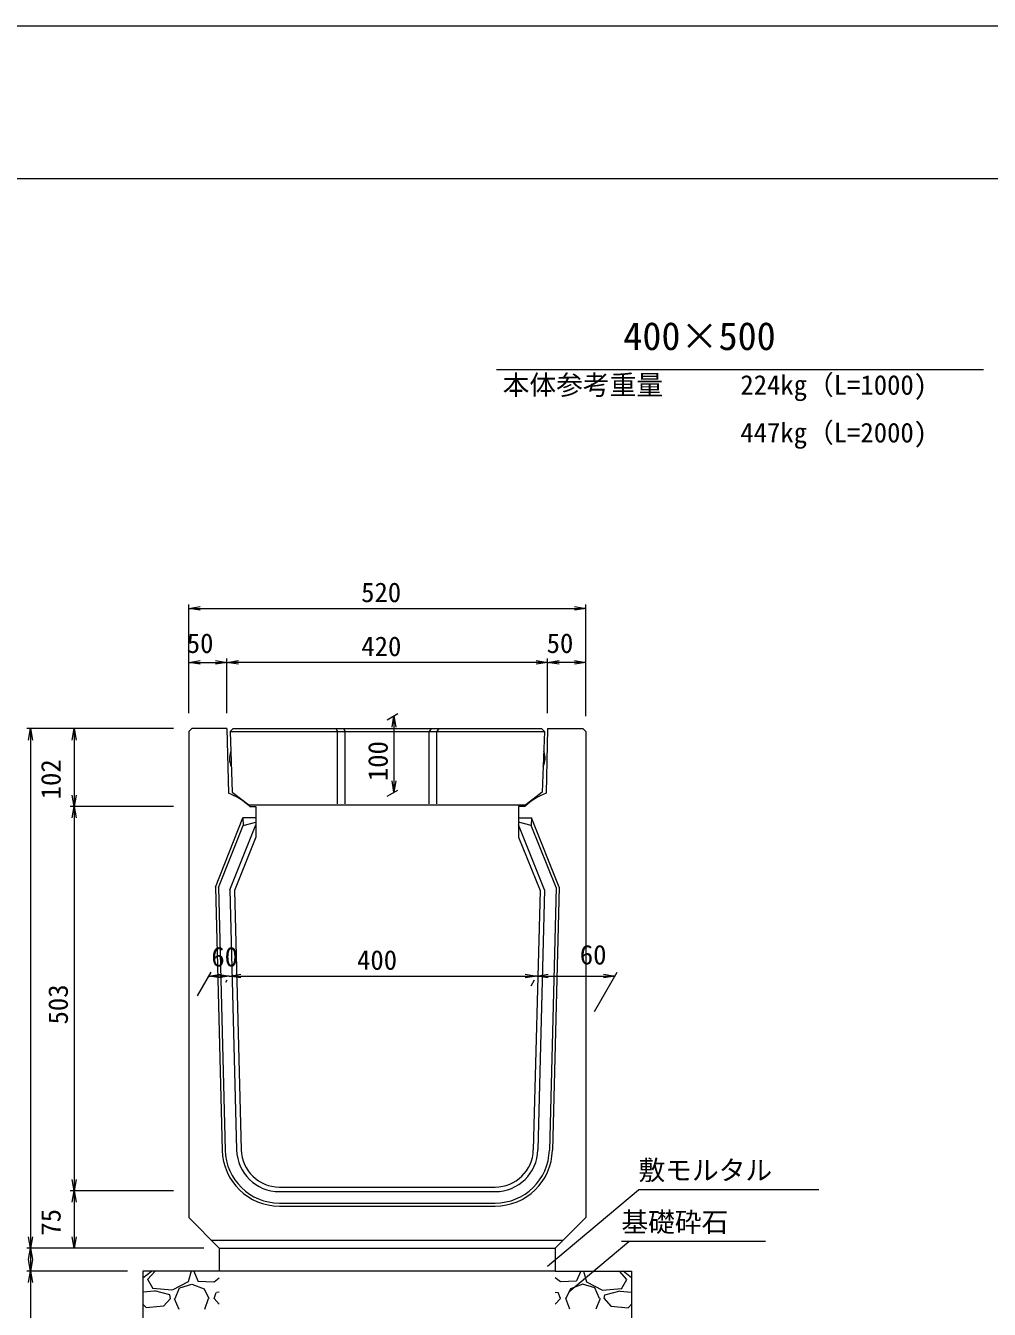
# Model space of a CAD drawing. Units: millimetres on the paper. Extents: x -5 to 836, y -1 to 593.
# Drawn here: x 421.1 to 547.3, y 424.9 to 592.9 of the extents above; entities that cross this region are included whole.
import ezdxf
from ezdxf.enums import TextEntityAlignment as Align

# ---------------------------------------------------------------- set-up
doc = ezdxf.new("R2010")
doc.units = ezdxf.units.MM
for name, color, linetype, lineweight in [('0_2', 7, 'Continuous', 18), ('D-STR-DIM（寸法）', 7, 'Continuous', 18), ('D-STR-HTXT（旗揚げ）', 7, 'Continuous', 18), ('D-STR-STR1（構造物）', 7, 'Continuous', 18), ('D-STR-STRn（構造物）', 7, 'Continuous', 18), ('D-STR（構造物外形線）', 1, 'Continuous', 18), ('D-TTL(外枠）', 2, 'Continuous', 18), ('DEFPOINTS_3', 8, 'Continuous', 18)]:
    doc.layers.add(name, color=color, linetype=linetype, lineweight=lineweight)
doc.layers.add('D-STR-TXT（文字）', color=7, linetype='Continuous')
doc.layers.add('D-TTL-TXT（文字）', color=7, linetype='Continuous')
doc.styles.add('ＭＳ ゴシック', font='')
doc.styles.get('ＭＳ ゴシック').set_extended_font_data('MS Gothic')

msp = doc.modelspace()

# ---------------------------------------------------------------- linework, layer by layer
at = {"layer": '0_2'}
for p, q in [((442.467, 516.655), (443.967, 516.905)), ((443.967, 516.405), (442.467, 516.655)), ((492.967, 516.905), (494.467, 516.655)), ((494.467, 516.655), (492.967, 516.405)), ((442.467, 509.594), (443.967, 509.844)), ((443.967, 509.344), (442.467, 509.594)), ((445.967, 509.844), (447.467, 509.594)), ((447.467, 509.594), (445.967, 509.344)), ((447.467, 509.594), (448.967, 509.844)), ((448.967, 509.344), (447.467, 509.594)), ((487.967, 509.844), (489.467, 509.594)), ((489.467, 509.594), (487.967, 509.344)), ((489.467, 509.594), (490.967, 509.844)), ((490.967, 509.344), (489.467, 509.594)), ((492.967, 509.844), (494.467, 509.594)), ((494.467, 509.594), (492.967, 509.344)), ((469.098, 501.097), (469.348, 502.597)), ((469.348, 502.597), (469.598, 501.097)), ((421.508, 499.431), (421.758, 500.931)), ((421.758, 500.931), (422.008, 499.431)), ((427.217, 499.431), (427.467, 500.931)), ((427.467, 500.931), (427.717, 499.431)), ((469.348, 492.597), (469.098, 494.097)), ((469.598, 494.097), (469.348, 492.597)), ((427.467, 490.731), (427.217, 492.231)), ((427.717, 492.231), (427.467, 490.731)), ((427.217, 489.231), (427.467, 490.731)), ((427.467, 490.731), (427.717, 489.231)), ((445.126, 468.537), (446.626, 468.787)), ((446.278, 468.787), (447.778, 468.537)), ((447.778, 468.537), (449.278, 468.787)), ((486.531, 468.787), (488.031, 468.537)), ((488.031, 468.537), (489.531, 468.787)), ((496.787, 468.787), (498.287, 468.537)), ((446.626, 468.287), (445.126, 468.537)), ((447.778, 468.537), (446.278, 468.287)), ((449.278, 468.287), (447.778, 468.537)), ((488.031, 468.537), (486.531, 468.287)), ((489.531, 468.287), (488.031, 468.537)), ((498.287, 468.537), (496.787, 468.287)), ((427.467, 440.431), (427.217, 441.931)), ((427.717, 441.931), (427.467, 440.431)), ((427.217, 438.931), (427.467, 440.431)), ((427.467, 440.431), (427.717, 438.931)), ((421.758, 432.931), (421.508, 434.431)), ((422.008, 434.431), (421.758, 432.931)), ((427.467, 432.931), (427.217, 434.431)), ((427.717, 434.431), (427.467, 432.931)), ((421.508, 431.431), (421.758, 432.931)), ((421.758, 432.931), (422.008, 431.431)), ((421.758, 429.931), (421.508, 431.431)), ((422.008, 431.431), (421.758, 429.931)), ((421.508, 428.431), (421.758, 429.931)), ((421.758, 429.931), (422.008, 428.431))]:
    msp.add_line(p, q, dxfattribs=at)
at = {"layer": '0_2', "color": 9}
for p, q in [((442.467, 516.655), (442.667, 516.655)), ((494.467, 516.655), (494.267, 516.655)), ((442.467, 509.594), (442.667, 509.594)), ((447.467, 509.594), (447.267, 509.594)), ((447.467, 509.594), (447.667, 509.594)), ((489.467, 509.594), (489.267, 509.594)), ((489.467, 509.594), (489.667, 509.594)), ((494.467, 509.594), (494.267, 509.594)), ((469.348, 502.597), (469.348, 502.397)), ((421.758, 500.931), (421.758, 500.731)), ((427.467, 500.931), (427.467, 500.731)), ((469.348, 492.597), (469.348, 492.797)), ((427.467, 490.731), (427.467, 490.931)), ((427.467, 490.731), (427.467, 490.531)), ((445.126, 468.537), (445.326, 468.537)), ((447.778, 468.537), (447.578, 468.537)), ((447.778, 468.537), (447.978, 468.537)), ((488.031, 468.537), (487.831, 468.537)), ((488.031, 468.537), (488.231, 468.537)), ((498.287, 468.537), (498.087, 468.537)), ((427.467, 440.431), (427.467, 440.631)), ((427.467, 440.431), (427.467, 440.231)), ((421.758, 432.931), (421.758, 433.131)), ((421.758, 432.931), (421.758, 432.731)), ((427.467, 432.931), (427.467, 433.131)), ((421.758, 429.931), (421.758, 430.131)), ((421.758, 429.931), (421.758, 429.731))]:
    msp.add_line(p, q, dxfattribs=at)
at = {"layer": 'D-STR-DIM（寸法）'}
for p, q in [((442.467, 502.931), (442.467, 517.155)), ((442.667, 516.655), (494.267, 516.655)), ((494.467, 502.531), (494.467, 517.155)), ((442.467, 502.931), (442.467, 510.094)), ((442.667, 509.594), (447.267, 509.594)), ((447.467, 502.931), (447.467, 510.094)), ((447.467, 502.931), (447.467, 510.094)), ((489.267, 509.594), (447.667, 509.594)), ((489.467, 502.931), (489.467, 510.094)), ((489.467, 502.931), (489.467, 510.094)), ((494.267, 509.594), (489.667, 509.594)), ((494.467, 502.531), (494.467, 510.094)), ((468.463, 502.086), (469.848, 502.886)), ((469.348, 502.397), (469.348, 492.797)), ((440.467, 500.931), (421.258, 500.931)), ((421.758, 500.731), (421.758, 433.131)), ((440.467, 500.931), (426.967, 500.931)), ((427.467, 500.731), (427.467, 490.931)), ((468.463, 492.086), (469.848, 492.886)), ((440.467, 490.731), (426.967, 490.731)), ((440.467, 490.731), (426.967, 490.731)), ((427.467, 490.531), (427.467, 440.631)), ((443.622, 465.931), (445.415, 469.037)), ((495.622, 463.92), (498.576, 469.037)), ((447.578, 468.537), (445.326, 468.537)), ((447.312, 467.731), (447.489, 468.037)), ((447.312, 467.731), (447.489, 468.037)), ((447.978, 468.537), (487.831, 468.537)), ((487.305, 467.279), (487.742, 468.037)), ((487.305, 467.279), (487.742, 468.037)), ((488.231, 468.537), (498.087, 468.537)), ((440.467, 440.431), (426.967, 440.431)), ((440.467, 440.431), (426.967, 440.431)), ((427.467, 440.231), (427.467, 433.131)), ((444.467, 432.931), (421.258, 432.931)), ((444.467, 432.931), (421.258, 432.931)), ((421.758, 432.731), (421.758, 430.131)), ((444.467, 432.931), (426.967, 432.931)), ((434.467, 429.931), (421.258, 429.931)), ((434.467, 429.931), (421.258, 429.931)), ((421.758, 429.731), (421.758, 420.131))]:
    msp.add_line(p, q, dxfattribs=at)
at = {"layer": 'D-STR-HTXT（旗揚げ）'}
for p, q in [((482.751, 547.916), (546.534, 547.916)), ((489.447, 430.565), (501.365, 440.577)), ((524.963, 440.577), (501.365, 440.577)), ((492.254, 427.194), (500.119, 433.787)), ((517.983, 433.787), (499.119, 433.787))]:
    msp.add_line(p, q, dxfattribs=at)
at = {"layer": 'D-STR-STR1（構造物）'}
for p, q in [((445.955, 480.181), (449.574, 489.231)), ((451.267, 489.231), (449.574, 489.231)), ((449.574, 489.231), (449.605, 488.231)), ((485.667, 489.231), (487.36, 489.231)), ((487.36, 489.231), (487.329, 488.231)), ((490.979, 480.181), (487.36, 489.231)), ((446.357, 480.109), (449.605, 488.231)), ((447.864, 479.839), (451.267, 488.347)), ((449.605, 488.231), (451.267, 488.689)), ((487.329, 488.231), (485.667, 488.689)), ((489.07, 479.839), (485.667, 488.347)), ((490.578, 480.109), (487.329, 488.231)), ((445.955, 480.181), (446.842, 445.738)), ((446.357, 480.109), (447.242, 445.748)), ((447.864, 479.839), (448.742, 445.787)), ((489.07, 479.839), (488.192, 445.787)), ((490.578, 480.109), (489.692, 445.748)), ((490.979, 480.181), (490.092, 445.738)), ((454.34, 440.331), (482.594, 440.331)), ((454.34, 438.831), (482.594, 438.831)), ((454.34, 438.431), (482.594, 438.431))]:
    msp.add_line(p, q, dxfattribs=at)
for centre, radius, start, end in [((454.34, 445.931), 7.5, 181.47636, 269.99998), ((454.34, 445.931), 7.1, 181.47636, 269.99998), ((454.34, 445.931), 5.6, 181.47636, 269.99998), ((482.594, 445.931), 5.6, 269.99998, 358.52362), ((482.594, 445.931), 7.1, 269.99998, 358.52362), ((482.594, 445.931), 7.5, 269.99998, 358.52362)]:
    msp.add_arc(centre, radius, start, end, dxfattribs=at)
at = {"layer": 'D-STR-STRn（構造物）'}
for p, q in [((446.467, 432.931), (446.467, 429.931)), ((490.467, 432.931), (490.467, 429.931)), ((446.467, 429.931), (436.467, 429.931)), ((436.467, 429.931), (436.467, 419.931)), ((436.467, 429.061), (437.593, 429.931)), ((437.084, 428.827), (438.078, 429.931)), ((437.804, 427.621), (437.104, 428.821)), ((442.389, 428.519), (440.289, 427.419)), ((442.788, 429.926), (442.388, 428.526)), ((443.128, 429.931), (443.668, 428.65)), ((443.678, 428.621), (445.778, 428.521)), ((445.785, 428.534), (446.467, 429.061)), ((490.467, 429.931), (446.467, 429.931)), ((490.467, 429.931), (500.467, 429.931)), ((491.149, 428.534), (490.467, 429.061)), ((493.256, 428.621), (491.156, 428.521)), ((493.806, 429.931), (493.266, 428.65)), ((494.146, 429.926), (494.546, 428.526)), ((494.545, 428.519), (496.645, 427.419)), ((499.85, 428.827), (498.856, 429.931)), ((499.13, 427.621), (499.83, 428.821)), ((500.467, 429.061), (499.341, 429.931)), ((500.467, 429.931), (500.467, 419.931)), ((437.993, 427.315), (436.467, 427.154)), ((440.278, 427.447), (437.778, 427.647)), ((439.981, 426.832), (437.981, 427.332)), ((440.085, 426.32), (439.985, 426.82)), ((440.682, 426.326), (441.282, 427.726)), ((441.285, 427.726), (442.885, 428.226)), ((442.881, 428.226), (444.481, 427.626)), ((444.486, 427.624), (445.086, 426.324)), ((445.782, 426.329), (446.082, 427.129)), ((446.467, 427.154), (446.093, 427.115)), ((490.467, 427.154), (490.841, 427.115)), ((491.152, 426.329), (490.852, 427.129)), ((492.448, 427.624), (491.848, 426.324)), ((494.053, 428.226), (492.453, 427.626)), ((495.649, 427.726), (494.049, 428.226)), ((496.252, 426.326), (495.652, 427.726)), ((496.656, 427.447), (499.156, 427.647)), ((496.849, 426.32), (496.949, 426.82)), ((496.953, 426.832), (498.953, 427.332)), ((498.941, 427.315), (500.467, 427.154)), ((436.881, 425.159), (436.467, 425.611)), ((439.177, 425.333), (436.877, 425.133)), ((440.084, 426.327), (439.184, 425.327)), ((440.576, 426.329), (441.176, 424.929)), ((444.581, 424.931), (445.081, 426.331)), ((446.467, 425.611), (445.781, 426.359)), ((490.467, 425.611), (491.153, 426.359)), ((492.353, 424.931), (491.853, 426.331)), ((496.358, 426.329), (495.758, 424.929)), ((496.85, 426.327), (497.75, 425.327)), ((497.757, 425.333), (500.057, 425.133)), ((500.053, 425.159), (500.467, 425.611))]:
    msp.add_line(p, q, dxfattribs=at)
at = {"layer": 'D-STR（構造物外形線）'}
for p, q in [((442.467, 500.531), (442.867, 500.931)), ((447.467, 500.931), (442.867, 500.931)), ((447.467, 500.931), (447.669, 492.467)), ((447.881, 500.531), (448.281, 500.931)), ((448.281, 500.931), (488.653, 500.931)), ((489.053, 500.531), (488.653, 500.931)), ((489.467, 500.931), (489.265, 492.467)), ((489.467, 500.931), (494.067, 500.931)), ((494.467, 500.531), (494.067, 500.931)), ((442.467, 500.531), (442.467, 436.931)), ((447.881, 500.531), (448.163, 492.607)), ((489.053, 500.531), (488.771, 492.607)), ((494.467, 500.531), (494.467, 436.931)), ((448.163, 492.607), (450.342, 490.931)), ((488.771, 492.607), (486.592, 490.931)), ((450.342, 490.931), (486.592, 490.931)), ((450.467, 490.731), (451.267, 490.731)), ((451.267, 490.731), (451.267, 486.731)), ((486.467, 490.731), (485.667, 490.731)), ((485.667, 490.731), (485.667, 486.731)), ((451.267, 486.731), (448.467, 479.731)), ((485.667, 486.731), (488.467, 479.731)), ((448.467, 479.731), (449.342, 445.794)), ((488.467, 479.731), (487.592, 445.794)), ((454.34, 440.931), (482.594, 440.931)), ((442.467, 436.931), (446.467, 432.931)), ((494.467, 436.931), (490.467, 432.931)), ((491.467, 433.931), (445.467, 433.931)), ((446.467, 432.931), (490.467, 432.931))]:
    msp.add_line(p, q, dxfattribs=at)
at = {"layer": 'D-STR（構造物外形線）', "color": 7}
for p, q in [((461.726, 500.931), (461.967, 500.531)), ((462.726, 500.931), (462.967, 500.531)), ((474.209, 500.931), (473.967, 500.531)), ((475.209, 500.931), (474.967, 500.531)), ((447.881, 500.531), (489.05, 500.531)), ((461.967, 491.081), (461.967, 500.531)), ((462.967, 491.081), (462.967, 500.531)), ((473.967, 491.081), (473.967, 500.531)), ((474.967, 491.081), (474.967, 500.531))]:
    msp.add_line(p, q, dxfattribs=at)
for centre, start, end in [((450.308, 497.013), 158.96112, 205.10895), ((486.626, 497.013), 334.89105, 21.03888)]:
    msp.add_arc(centre, 2.5, start, end, dxfattribs=at)
at = {"layer": 'D-STR（構造物外形線）'}
for centre, radius, start, end in [((444.94, 484.947), 8, 46.30161, 70.05386), ((491.994, 484.947), 8, 109.94612, 133.69838), ((454.34, 445.931), 5, 181.47636, 269.99998), ((482.594, 445.931), 5, 269.99998, 358.52362)]:
    msp.add_arc(centre, radius, start, end, dxfattribs=at)
at = {"layer": 'D-TTL(外枠）'}
msp.add_line((19.966, 572.916), (814.966, 572.916), dxfattribs=at)
at = {"layer": 'DEFPOINTS_3'}
msp.add_line((-5.034, 592.916), (835.966, 592.916), dxfattribs=at)

# ---------------------------------------------------------------- texts
at = {"layer": 'D-STR-DIM（寸法）', "style": 'ＭＳ ゴシック'}
for s, p in [('520', (465.047, 516.705)), ('50', (442.216, 510.047)), ('420', (465.074, 509.644)), ('50', (489.336, 510.047)), ('60', (445.435, 469.02)), ('60', (493.677, 469.279)), ('400', (464.511, 468.587))]:
    msp.add_text(s, height=2.566, dxfattribs=at).set_placement(p, align=Align.BOTTOM_LEFT)
for s, p in [('100', (469.298, 494.052)), ('102', (426.467, 491.668)), ('503', (427.417, 462.205)), ('75', (426.467, 434.567))]:
    msp.add_text(s, height=2.566, rotation=90, dxfattribs=at).set_placement(p, align=Align.BOTTOM_LEFT)
at = {"layer": 'D-STR-TXT（文字）', "style": 'ＭＳ ゴシック'}
for s, p in [('敷モルタル', (501.365, 441.077)), ('基礎砕石', (499.119, 434.287))]:
    msp.add_text(s, height=2.566, dxfattribs=at).set_placement(p, align=Align.BOTTOM_LEFT)
at = {"layer": 'D-TTL-TXT（文字）', "style": 'ＭＳ ゴシック'}
for s, height, p in [('400×500', 3.666, (499.377, 549.364)), ('本体参考重量', 2.566, (483.581, 543.849)), ('224kg（L=1000)', 2.566, (514.701, 543.849)), ('447kg（L=2000)', 2.566, (514.701, 537.608))]:
    msp.add_text(s, height=height, dxfattribs=at).set_placement(p, align=Align.BOTTOM_LEFT)

doc.saveas('drawing.dxf')
